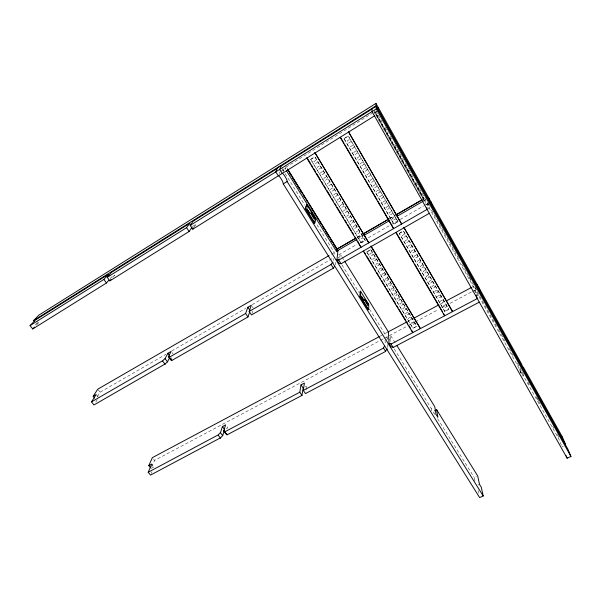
<?xml version="1.0" encoding="UTF-8"?>
<svg xmlns="http://www.w3.org/2000/svg" width="601" height="601" viewBox="0 0 601 601"><rect width="100%" height="100%" fill="white"/><g stroke="black" fill="none" stroke-linecap="round" stroke-linejoin="round"><path stroke-width="0.45" stroke-dasharray="3 2.25" d="M366.775 252.037L370.802 249.573L416.906 326.23L412.962 328.319L366.775 252.037L370.802 249.573M365.25 240.528L314.841 156.718L310.679 159.4L361.209 242.857L365.25 240.528L314.841 156.718M361.209 242.857L310.717 159.28M339.82 257.551L340.166 253.998L341.646 256.379M335.516 264.958L335.801 262.352M333.337 260.451L333.54 258.73M334.066 254.328L334.276 252.555L316.088 223.324M397.99 221.701L348.257 135.939L344.005 138.681L393.843 224.083L397.99 221.701L348.257 135.939M306.014 389.891L306.563 386.203L305.706 384.948M252.067 313.346L252.863 311.002M285.948 167.243L285.152 169.159L285.918 167.732M283.139 171.097L285.445 165.666M151.219 473.438L151.933 471.793M151.768 466.827L154.555 460.434L379.727 340.744M279.277 173.501L279.983 171.894M170.797 359.984L171.961 357.685M95.844 401.994L97.242 399.785M97.422 396.457L100.149 392.168L165.981 354.267M194.191 227.095L196.099 224.293L195.25 223.054M112.823 277.331L114.596 275.205L113.304 273.455M110.096 278.691L111.29 277.264L114.596 275.205M36.3 325.156L38.682 322.624L37.367 320.979M37.525 322.504L35.594 324.548L38.682 322.624M373.123 112.71L286.181 167.101L287.195 168.633M192.545 226.509L196.099 224.293M280.75 171.413L283.815 169.497L282.583 167.521M375.047 112.515L377.804 110.794M374.776 113.191L374.956 111.606L423.915 198.811L424.216 201.162L374.776 113.191L374.708 111.771L423.915 198.811M310.679 159.4L314.804 156.838M344.005 138.681L348.242 136.044M357.249 237.297L362.102 234.488M389.643 218.561L395.308 215.286L389.651 218.636M357.242 237.38L362.102 234.563M331.429 254.2L334.674 252.322M357.392 239.206L363.072 235.923M390.658 219.989L395.526 217.179M423.923 200.772L425.546 199.832M171.668 350.999L245.621 308.426M252.12 304.677L333.39 257.897M338.701 254.839L356.956 244.329M360.209 242.458L365.085 239.649M368.338 237.778L390.282 225.15M391.093 224.684L423.6 205.97M424.411 205.497L427.664 203.626M429.182 202.875L425.951 204.738L424.832 200.246L374.228 110.103M361.216 242.691L365.25 240.37M393.843 224.083L397.967 221.544M429.73 207.661L428.115 208.585L426.958 204.032L473.265 286.519L475.241 292.424L477.209 291.38M399.304 233.316L403.436 230.957L448.872 309.312L444.823 311.453L399.319 233.481L444.823 311.453M399.319 233.481L403.436 230.957M380.193 336.154L386.924 332.563M407.531 321.573L413.33 318.477M439.842 304.339L444.815 301.687M472.153 287.105L473.813 286.226M380.561 340.301L383.866 338.543M384.7 338.1L407.05 326.223M407.876 325.78L414.502 322.264M415.329 321.82L438.505 309.5M441.818 307.742L446.783 305.098M450.096 303.34L471.62 291.898M472.446 291.455L476.585 289.261M386.541 339.49L388.006 338.716M412.962 328.319L416.884 326.027M444.778 311.25L448.819 309.109M151.069 468.427L154.066 466.842L152.384 464.731M226.224 428.686L227.824 427.837L226.727 426.357M305.195 386.924L306.563 386.203M478.531 295.264L477.224 295.955L475.211 289.99L517.739 365.746L521.803 375.264M431.638 410.994L431.27 408.462L433.381 407.418M520.436 372.838L522.352 371.891M522.254 376.076L523.531 375.445M474.948 480.92L474.242 477.54L476.308 476.593M478.118 485.037L479.523 484.391M562.025 446.828L563.272 446.258M96.701 395.142L98.158 396.96M98.241 389.771L100.149 392.168M153.45 459.044L154.555 460.434M172.081 352.697L173.035 353.981M252.262 306.608L253.194 307.975M338.295 257.16L339.197 258.61M389.155 338.987L390.808 341.653L390.402 335.073L395.826 343.825M282.177 168.806L284.634 172.757M285.129 173.546L304.79 205.151M341.909 264.823L359.15 292.537M369.495 309.169L384.768 333.713L384.85 335.583M387.788 338.573L386.804 336.981L386.931 339.46M394.211 348.896L431.27 408.462M435.124 414.667L433.148 411.482L433.396 413.18M437.603 418.642L474.242 477.54M342.134 257.168L344.103 260.346M366.775 251.872L412.932 328.116M370.802 249.738L416.906 326.23M344.02 138.576L393.82 223.933M403.459 231.122L448.872 309.312M469.201 276.806L471.026 280.058M475.128 287.383L476.495 289.817M537.497 398.621L538.864 401.055M427.965 203.574L430.128 207.428M375.903 111.05L377.736 114.318M378.194 115.137L383.25 124.144M385.083 127.42L388.299 133.152M390.132 136.427L392.889 141.34M394.729 144.616L403.451 160.166M405.284 163.442L408.5 169.174M408.958 169.993L414.014 179M415.847 182.276L419.062 188.008M419.521 188.827L429.625 206.834M431.458 210.11L459.93 260.872M461.763 264.147L496.666 326.366M498.499 329.641L504.93 341.105M509.062 348.475L513.194 355.845M517.326 363.214L523.756 374.671M527.888 382.041L529.721 385.316M536.152 396.78L538.451 400.875M538.909 401.693L540.284 404.15M552.687 426.252L553.604 427.889M557.277 434.44L559.11 437.716M375.032 113.033L424.464 201.019M561.364 445.213L558.727 438.76L519.534 368.939L521.653 374.491M423.652 198.886L424.216 201.162M478.156 490.574L478.712 493.203M387.187 344.478L387.42 348.933M385.068 340.271L385.196 342.923M316.021 160.264L313.872 161.601L315.202 163.795L317.351 162.465L316.021 160.264M349.391 139.567L347.183 140.942L348.49 143.188L350.699 141.821L349.391 139.567M319.394 165.853L317.245 167.176L318.568 169.362L320.709 168.04L319.394 165.853M352.719 145.292L350.511 146.652L351.81 148.89L354.019 147.53L352.719 145.292M322.745 171.405L320.596 172.727L321.911 174.899L324.059 173.584L322.745 171.405M356.025 150.979L353.816 152.331L355.116 154.555L357.317 153.21L356.025 150.979M326.08 176.934L323.931 178.242L325.239 180.405L327.38 179.098L326.08 176.934M359.315 156.636L357.107 157.98L358.399 160.197L360.6 158.852L359.315 156.636M329.393 182.434L327.252 183.733L328.552 185.882L330.693 184.582L329.393 182.434M362.583 162.262L360.382 163.6L361.667 165.801L363.86 164.464L362.583 162.262M332.691 187.895L330.55 189.187L331.842 191.328L333.983 190.036L332.691 187.895M365.836 167.859L363.643 169.189L364.912 171.375L367.106 170.053L365.836 167.859M335.974 193.334L333.833 194.619L335.125 196.745L337.259 195.468L335.974 193.334M369.074 173.426L366.88 174.748L368.143 176.919L370.336 175.605L369.074 173.426M339.234 198.743L337.101 200.02L338.378 202.139L340.512 200.862L339.234 198.743M372.289 178.963L370.096 180.27L371.358 182.441L373.552 181.134L372.289 178.963M342.48 204.13L340.354 205.392L341.623 207.495L343.749 206.233L342.48 204.13M375.49 184.469L373.304 185.769L374.558 187.925L376.744 186.626L375.49 184.469M345.71 209.479L343.584 210.741L344.846 212.829L346.972 211.575L345.71 209.479M378.675 189.946L376.489 191.238L377.736 193.379L379.915 192.087L378.675 189.946M348.918 214.805L346.792 216.052L348.054 218.133L350.173 216.886L348.918 214.805M381.838 195.393L379.659 196.677L380.899 198.811L383.077 197.526L381.838 195.393M352.111 220.101L349.992 221.341L351.247 223.414L353.365 222.175L352.111 220.101M384.986 200.809L382.807 202.094L384.047 204.212L386.218 202.935L384.986 200.809M355.289 225.367L353.17 226.607L354.417 228.665L356.536 227.433L355.289 225.367M388.118 206.203L385.947 207.473L387.172 209.576L389.35 208.314L388.118 206.203M358.451 230.611L356.333 231.836L357.572 233.887L359.691 232.662L358.451 230.611M391.236 211.567L389.065 212.822L390.282 214.918L392.453 213.663L391.236 211.567M361.599 235.817L359.481 237.042L360.713 239.078L362.824 237.861L361.599 235.817M394.339 216.893L392.168 218.148L393.385 220.236L395.548 218.982L394.339 216.893M371.839 252.803L369.735 253.998L370.945 255.996L373.048 254.809L371.839 252.803M404.428 234.262L402.272 235.487L403.466 237.538L405.622 236.313L404.428 234.262M374.911 257.897L372.815 259.084L374.017 261.082L376.113 259.895L374.911 257.897M407.455 239.476L405.299 240.693L406.494 242.736L408.642 241.519L407.455 239.476M377.969 262.968L375.873 264.155L377.075 266.138L379.171 264.958L377.969 262.968M410.475 244.66L408.319 245.877L409.499 247.905L411.655 246.695L410.475 244.66M381.011 268.016L378.923 269.188L380.11 271.164L382.206 269.992L381.011 268.016M413.473 249.821L411.324 251.03L412.496 253.044L414.645 251.842L413.473 249.821M384.039 273.034L381.951 274.206L383.137 276.167L385.226 275.003L384.039 273.034M416.455 254.952L414.307 256.154L415.479 258.16L417.62 256.965L416.455 254.952M387.052 278.03L384.963 279.187L386.15 281.14L388.231 279.983L387.052 278.03M419.423 260.06L417.282 261.247L418.446 263.246L420.587 262.059L419.423 260.06M390.049 282.996L387.968 284.153L389.14 286.099L391.228 284.942L390.049 282.996M422.375 265.139L420.234 266.326L421.391 268.309L423.532 267.129L422.375 265.139M393.031 287.939L390.95 289.089L392.122 291.019L394.203 289.877L393.031 287.939M425.313 270.195L423.172 271.367L424.329 273.342L426.462 272.17L425.313 270.195M395.999 292.86L393.918 294.002L395.082 295.925L397.163 294.79L395.999 292.86M428.235 275.22L426.101 276.392L427.243 278.353L429.377 277.189L428.235 275.22M398.951 297.758L396.878 298.885L398.035 300.8L400.108 299.674L398.951 297.758M431.142 280.224L429.009 281.381L430.151 283.341L432.277 282.185L431.142 280.224M401.889 302.626L399.815 303.745L400.965 305.654L403.038 304.534L401.889 302.626M434.035 285.197L431.909 286.354L433.036 288.3L435.169 287.15L434.035 285.197M404.811 307.472L402.738 308.583L403.887 310.484L405.953 309.365L404.811 307.472M436.912 290.148L434.786 291.297L435.913 293.235L438.039 292.094L436.912 290.148M407.718 312.287L405.652 313.399L406.787 315.285L408.86 314.18L407.718 312.287M439.774 295.076L437.648 296.218L438.775 298.141L440.894 297.007L439.774 295.076M410.611 317.088L408.545 318.192L409.679 320.063L411.745 318.966L410.611 317.088M442.621 299.974L440.503 301.109L441.622 303.024L443.741 301.897L442.621 299.974M413.488 321.858L411.43 322.955L412.556 324.818L414.615 323.729L413.488 321.858M445.454 304.857L443.343 305.977L444.455 307.885L446.566 306.765L445.454 304.857"/><path stroke-width="0.9" d="M365.393 300.515L364.86 299.14L365.4 300.2M364.852 299.764L365.393 300.823L364.86 299.456M368.736 309.613L360.412 296.255L360.532 291.222L360.067 291.477L359.946 296.518L368.263 309.876L368.736 309.613L368.721 304.414L360.532 291.222M429.317 213.317L341.015 263.779A4.477 1.134 -32.7 0 0 339.219 263.659L336.936 259.985L337.957 250.429L287.406 168.836M387.42 348.933A4.29 1.563 -31.9 0 0 385.632 351.42L305.473 393.58L303.287 390.402L304.422 383.062L300.996 384.88L299.809 392.235L301.987 395.413L227.043 434.831L224.804 431.826A4.012 1.345 -36.7 0 0 224.278 430.925L223.707 430.97L225.623 424.869L222.423 426.575L220.462 432.682A4.012 1.345 -36.7 0 0 218.561 434.696L148.214 472.243L150.513 475.09L220.807 437.686A4.004 1.36 -36.7 0 1 222.686 435.687L224.346 430.406M301.987 395.413L303.144 388.013L300.996 384.88M314.804 222.994L315.653 218.952L306.72 204.565L305.233 208.69L314.323 223.279L314.804 222.994L305.714 208.397L306.72 204.565M314.323 223.279L314.841 220.852M311.874 213.851L311.671 214.722L311.078 213.768L311.28 212.904M171.691 360.532A4.169 0.984 -36 0 0 171.33 359.864L170.797 359.984L168.37 356.731L168.911 356.611A4.177 0.969 -35.9 0 1 169.264 357.272L171.691 360.54L247.988 316.945L249.625 312.227M334.607 266.506A4.477 1.134 -32.7 0 0 333.382 268.144L251.534 314.916L249.16 311.453L251.331 305.248L247.837 307.254L245.614 313.489L169.257 357.279M148.214 472.243L151.82 464.032L148.815 465.625L150.505 467.728M148.815 465.625L152.346 457.661L379.359 336.598M94.627 398.102L93.17 396.284L96.213 394.534L91.502 401.874L93.981 404.946L165.41 363.815A4.169 0.984 -36 0 1 167.484 361.877L169.865 357.257M168.37 356.731L171.127 351.412L167.874 353.283L165.072 358.624A4.177 0.969 -35.9 0 0 162.976 360.57L91.502 401.874M93.17 396.284L97.768 389.178L328.995 255.605M277.294 168.423L193.146 221.176L190.179 225.42L192.763 229.199L193.717 227.794M191.276 224.661L190.855 225.262L189.585 223.407L111.418 272.403L107.218 277.331L109.863 280.877L189.15 231.453L192.057 227.216M107.218 277.331L186.558 227.681L189.585 223.407M109.863 280.877L111.05 279.457M108.969 275.641L108.105 274.477L35.309 320.108L30.05 325.622L32.739 328.957L106.505 282.973L108.901 280.119M30.05 325.622L103.853 279.435L108.105 274.477M32.739 328.957L34.52 327.057M34.58 321.588L33.701 320.498L38.795 315.179L375.956 103.41L521.51 363.883L523.922 370.051L480.89 293.115M283.236 183.891L287.135 181.479A4.778 0.894 59.6 0 0 285.287 176.882A4.778 0.894 59.6 0 0 282.29 173.366L279.608 169.452L281.351 165.538L277.519 167.942L275.701 171.901L278.391 175.792A4.763 0.917 59.5 0 1 281.411 179.293A4.763 0.917 59.5 0 1 283.236 183.891L479.643 497.59L483.212 495.983L481.288 487.231L479.523 484.391L477.69 475.954L436.672 409.747L434.553 410.791M220.454 432.697L222.701 435.672M165.065 358.639L167.499 361.87M33.701 320.498L376.098 105.776L375.956 103.41M281.14 166.019L371.989 109.074M376.143 106.467L371.981 108.721L372.064 111.598L567.134 458.202L570.95 456.482L567.877 449.142L376.143 106.467L376.294 108.954L570.95 456.482M190.179 225.42L376.294 108.954M192.763 229.199L374.491 115.903M305.233 208.69L305.714 208.397M315.179 219.237L315.653 218.952M355.627 238.236L337.003 249.009L336.703 251.699L286.369 170.601M362.914 234.022L388.832 219.027M422.037 199.825L396.119 214.812L422.052 199.893M355.627 238.312L336.763 249.227L333.307 243.653M362.914 234.097L388.839 219.102M337.108 250.917L356.581 239.671M363.883 235.457L389.035 220.928M397.148 216.24L423.112 201.245M249.16 311.453L331.076 264.478A4.492 1.112 -32.7 0 1 333.127 262.171M336.936 259.985A4.492 1.112 -32.7 0 1 338.724 260.09L427.108 209.403L426.725 207.848M359.946 296.518L360.412 296.255M387.645 332.173L406.704 322.016M414.157 318.034L438.189 305.225M446.468 300.808L471.327 287.548M224.804 431.826L299.809 392.235M303.287 390.402L383.521 348.054A4.297 1.54 -31.9 0 1 384.557 346.259M344.598 261.142L388.366 331.79L389.042 343.607A4.297 1.54 -31.9 0 1 390.996 344.11L477.292 298.562L476.12 295.053M389.042 343.607L391.138 346.972A4.29 1.563 -31.9 0 1 393.099 347.491L479.305 302.145M162.638 361.073L165.072 364.319M218.291 435.259L220.537 438.257M103.853 279.435L106.505 282.973M223.707 430.97L225.946 433.967L226.509 433.93A4.004 1.36 -36.7 0 1 226.908 434.065M167.874 353.283L169.302 355.206M222.423 426.575L224.624 429.535M186.558 227.681L189.15 231.453M245.614 313.489L247.988 316.945M247.837 307.254L250.166 310.657M331.076 264.478L333.382 268.144M383.521 348.054L385.632 351.42M287.113 181.502L483.212 495.983M306.247 204.851L307.652 207.12M310.95 212.423L311.889 213.933M366.332 301.567L367.774 303.888M311.25 213.047L311.814 214.091M311.19 213.287L311.761 214.332M311.138 213.528L311.724 214.482M311.115 213.625L311.709 214.572M338.724 260.09L341.015 263.779M390.996 344.11L393.099 347.491M396.81 345.417L434.793 406.719L435.958 414.292L437.866 417.357L436.672 409.747M287.691 169.422L336.988 249.092M289.404 172.818L290.884 175.207M292.364 177.588L296.308 183.959M297.292 185.551L299.268 188.737M300.252 190.329L301.732 192.711M303.212 195.1L304.692 197.489M306.172 199.878L307.164 201.47M309.132 204.656L310.124 206.248M311.108 207.833L313.083 211.019M314.068 212.611L315.548 215M317.027 217.389L318.507 219.778M319.492 221.371L320.972 223.752M322.452 226.141L323.931 228.53M325.411 230.919L329.363 237.29M330.347 238.875L332.323 242.06M310.364 163.247L306.961 157.627L306.803 158.101L360.968 247.334L357.572 241.046M311.341 164.847L312.798 167.251M313.775 168.858L315.72 172.066M316.689 173.674L320.588 180.09M321.558 181.69L323.022 184.101M323.992 185.701L325.937 188.909M326.914 190.517L330.805 196.933M331.782 198.533L333.239 200.944M334.697 203.348L336.162 205.752M337.131 207.36L341.03 213.776M341.999 215.383L343.464 217.787M344.921 220.191L346.379 222.603M347.355 224.203L351.247 230.619M352.224 232.226L353.681 234.63M355.138 237.034L356.603 239.446M364.221 251.999L365.671 254.388M366.64 255.988L373.416 267.16M374.385 268.752L375.355 270.352M376.804 272.741L378.262 275.138M379.231 276.73L380.681 279.127M381.65 280.727L385.519 287.105M386.488 288.705L388.426 291.898M389.395 293.491L390.845 295.887M391.814 297.48L395.691 303.866M396.66 305.458L398.11 307.855M399.079 309.447L405.855 320.618M406.824 322.219L407.794 323.811M409.243 326.208L410.701 328.604M411.67 330.197L412.737 332.631L363.237 251.083M371.057 245.937L420.392 328.597L371.065 246.605M340.722 137.674L344.02 143.323M344.966 144.931L363.83 177.182M364.769 178.797L377.03 199.765M377.976 201.373L381.274 207.022M382.221 208.63L393.602 228.62L340.181 137.298M396.247 232.617L413.721 262.502M414.667 264.117L442.539 311.769M443.478 313.384L444.605 315.81L395.841 232.452M376.098 105.776L378.495 110.359L378.277 107.564M378.465 110.006L429.835 201.846M431.991 205.7L478.914 289.592M566.104 455.686L567.134 458.202M479.072 287.939L481.153 293.874L479.177 290.336L477.126 284.453M430.917 201.756L432.149 206.271L429.985 202.409L428.791 197.962M227.088 434.365A4.004 1.36 -36.7 0 1 227.05 434.823M367.85 303.881L367.85 305.421L365.693 301.942L365.701 300.417L367.85 303.881M365.393 300.943L364.852 300.072L365.393 300.943M363.545 299.666L363.53 300.44L362.996 298.795L363.545 299.666M362.711 298.329L362.696 299.095L362.163 297.45L362.711 298.329M361.877 296.992L361.862 297.75L361.329 296.113L361.877 296.992M348.46 131.747L401.641 224.008L348.46 131.747M314.563 218.103L314.3 219.297L311.942 215.496L312.212 214.317L314.563 218.103M309.402 212.641L309.26 213.235L308.801 211.68L309.402 212.641M308.493 211.176L308.343 211.77L307.892 210.222L308.493 211.176M307.577 209.711L307.434 210.297L306.983 208.757L307.577 209.711M314.947 152.646L368.796 242.842L314.947 152.646M452.252 310.867L403.782 227.231L452.455 311.671L452.252 310.867M562.408 437.07L523.298 367.083L525.74 373.296L565.346 444.101L562.408 437.07"/></g></svg>
